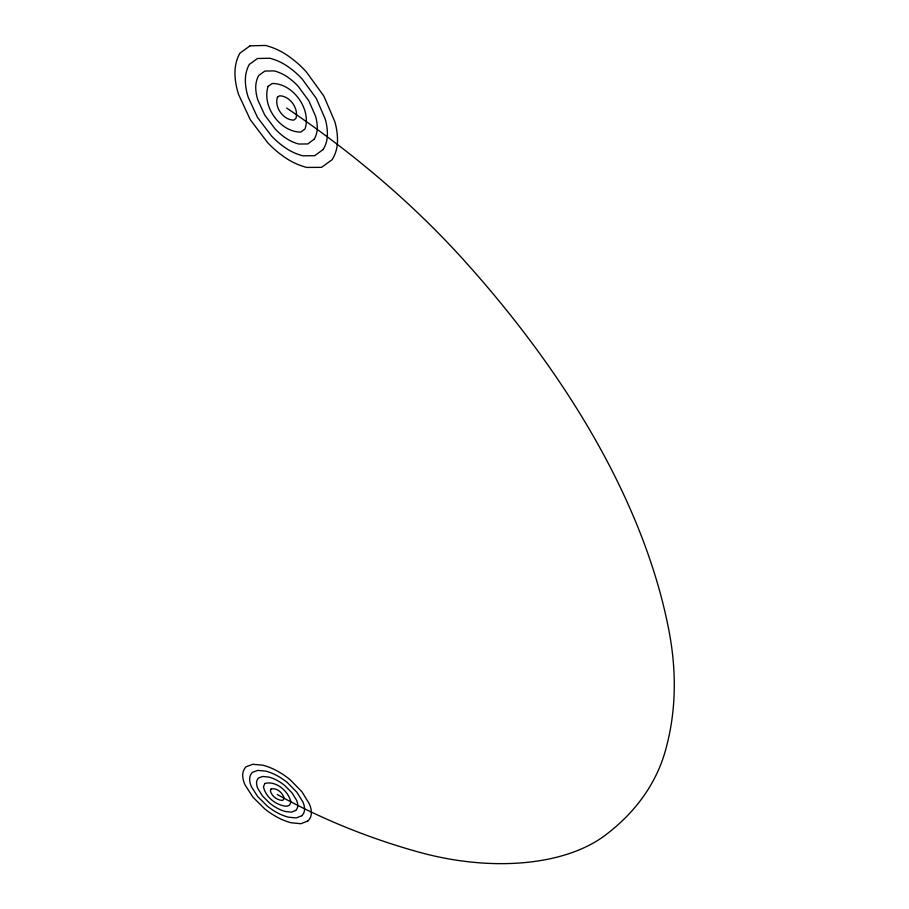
<?xml version="1.0" encoding="UTF-8"?>
<svg xmlns="http://www.w3.org/2000/svg" width="909" height="909" viewBox="0 0 909 909"><rect width="100%" height="100%" fill="white"/><g stroke="black" fill="none" stroke-linecap="round" stroke-linejoin="round"><path stroke-width="1.36" d="M286.653 108.035A683.841 415.743 26.4 0 1 464.715 261.099A979.55 537.833 28 0 1 669.069 631.312A643.583 379.553 23.3 0 1 665.218 751.311A405.948 242.612 18.5 0 1 605.201 835.269A187.061 107.523 14.4 0 1 418.356 851.983A436.411 277.086 13.5 0 1 277.222 794.477M268.132 86.366C261.553 106.126 279.983 132.123 300.811 132.089L305.015 128.93C311.628 109.273 292.959 83.253 272.223 83.503L268.132 86.366M277.427 97.24C274.086 107.126 283.347 120.158 293.766 120.113L295.868 118.522C299.118 108.694 289.823 95.729 279.472 95.831L277.427 97.24M264.837 783.49L263.474 786.819C265.678 797.295 276.268 805.51 286.778 806.283L289.573 805.158L290.914 802.09C288.653 791.341 276.086 780.331 264.837 783.49M271.041 789.001L270.359 790.648C271.439 795.898 276.756 800.011 282.017 800.397L283.415 799.829L284.074 798.284C282.938 792.921 276.666 787.433 271.041 789.001M314.105 139.27L307.787 143.952L298.811 144.031A33.133 26.441 26.4 0 1 286.233 138.384A52.267 42.03 26.5 0 1 275.166 128.964L264.758 115.125L257.826 99.956A52.506 42.325 27.1 0 1 255.736 87.207A35.599 28.577 27.8 0 1 258.77 75.413L264.894 71.072L274.098 70.879A33.383 26.588 28.3 0 1 287.074 76.754A51.938 41.053 28.2 0 1 298.413 86.594L308.844 100.842L315.514 116.113A51.688 40.78 27.7 0 1 317.241 128.635A32.997 26.134 26.9 0 1 314.105 139.27M323.115 149.53L314.707 155.712L302.777 155.791A44.132 35.224 26.1 0 1 286.096 148.315A69.777 56.267 26.2 0 1 271.393 135.827L257.531 117.466L248.225 97.263A70.209 56.801 26.9 0 1 245.362 80.219A47.598 38.303 28 0 1 249.339 64.369L257.508 58.506L269.825 58.233A44.575 35.485 28.6 0 1 287.221 66.118A69.186 54.54 28.5 0 1 302.402 79.322L316.309 98.422L325.138 118.806A68.754 54.051 27.8 0 1 327.365 135.464A43.882 34.678 26.8 0 1 323.115 149.53M250.043 45.825L239.828 53.256A59.664 48.132 28.1 0 0 234.954 73.197A88.014 71.481 26.8 0 0 238.624 94.581L250.327 119.795L267.655 142.645A87.344 70.641 25.8 0 0 285.96 158.143A55.108 43.984 25.8 0 0 306.708 167.426L321.559 167.347L332.08 159.723A54.71 43.155 26.6 0 0 337.455 142.258A85.741 67.186 27.9 0 0 334.762 121.499L323.809 95.99L306.413 72.004A86.423 67.936 28.8 0 0 287.369 55.369A55.801 44.416 29 0 0 265.508 45.45L250.043 45.825M295.709 810.464L291.505 812.135L285.494 811.544A22.021 11.897 17.3 0 1 277.04 808.101A34.656 18.816 17.2 0 1 269.587 803.067L262.599 796.102L257.963 788.819A34.747 18.919 17.3 0 1 256.565 782.979A23.532 12.806 17.5 0 1 258.588 777.956L262.667 776.468L268.78 777.047A22.089 11.976 17.7 0 1 277.415 780.57A34.428 18.578 17.8 0 1 284.983 785.74L291.982 792.83L296.504 800.136A34.337 18.475 17.7 0 1 297.732 805.885A21.941 11.817 17.5 0 1 295.709 810.464M301.811 815.737L296.209 817.952L288.21 817.146A29.349 15.851 17.2 0 1 276.972 812.589A46.268 25.157 17.1 0 1 267.076 805.897L257.758 796.636L251.543 786.933A46.427 25.327 17.2 0 1 249.657 779.127A31.44 17.135 17.5 0 1 252.316 772.4L257.747 770.389L265.928 771.15A29.463 15.976 17.8 0 1 277.484 775.877A45.859 24.713 17.9 0 1 287.596 782.797L296.925 792.284L302.936 802.022A45.7 24.543 17.7 0 1 304.538 809.669A29.213 15.703 17.5 0 1 301.811 815.737M307.878 820.986L300.879 823.724L290.914 822.725A36.667 19.793 17.1 0 1 276.915 817.043A57.915 31.52 17 0 1 264.576 808.715L252.929 797.17L245.123 785.046A58.153 31.792 17.1 0 1 242.714 775.275A39.371 21.498 17.5 0 1 246.009 766.81L252.804 764.276L263.053 765.219A36.849 19.998 17.8 0 1 277.54 771.15A57.256 30.838 18 0 1 290.221 779.842L301.89 791.728L309.367 803.908A57.017 30.576 17.8 0 1 311.332 813.453A36.451 19.566 17.5 0 1 307.878 820.986"/></g></svg>
